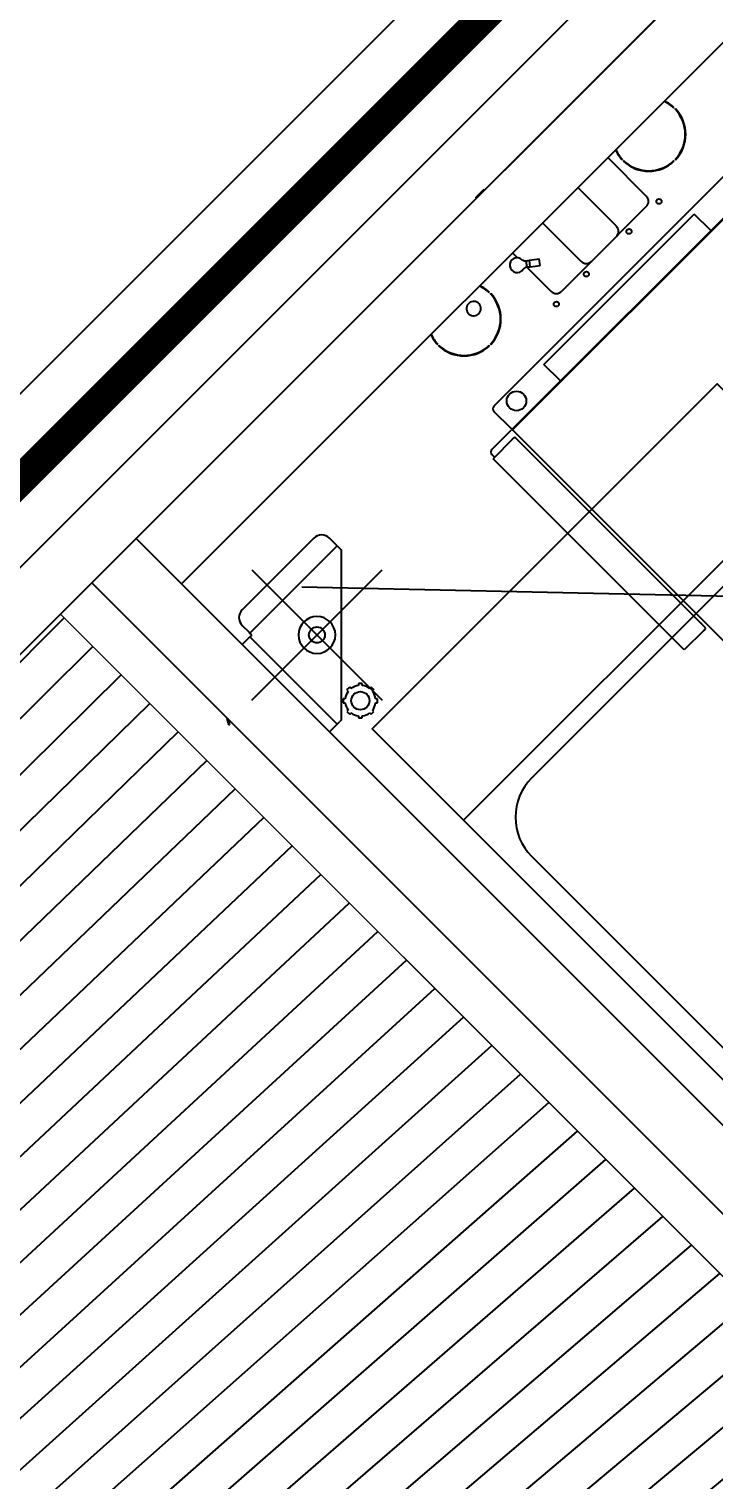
# Model space of a CAD drawing. Header units: millimetres. Extents: x 396580293 to 396624419, y 2853145456 to 2853176656.
# Drawn here: x 396593947 to 396594504, y 2853160069 to 2853161249 of the extents above; entities that cross this region are included whole.
import ezdxf

# ---------------------------------------------------------------- set-up
doc = ezdxf.new("R2010")
doc.units = ezdxf.units.MM
doc.header["$LTSCALE"] = 800
doc.header["$MEASUREMENT"] = 0
doc.linetypes.add('HIDDEN', pattern=[0.375, 0.25, -0.125])
doc.linetypes.add('STRICHPUNKT', pattern=[1, 0.5, -0.25, 0, -0.25])
for name, color, linetype, lineweight in [('260G', 2, 'Continuous', 25), ('410AB', 90, 'Continuous', 25), ('45_A-WALL_CLAD_Pen_No__100', 2, 'Continuous', 13), ('610', 4, 'STRICHPUNKT', 25)]:
    doc.layers.add(name, color=color, linetype=linetype, lineweight=lineweight)
for name, color, linetype in [('A-HATCH GYPSUM', 9, 'Continuous'), ('A-XREF', 7, 'Continuous'), ('BK FAB', 130, 'Continuous'), ('BLOCK', 3, 'Continuous'), ('DIM', 55, 'Continuous'), ('FIRELINE', 6, 'Continuous'), ('FLOORING', 61, 'Continuous')]:
    doc.layers.add(name, color=color, linetype=linetype)
doc.layers.add('L-PLINE', color=6, linetype='HIDDEN', plot=False)
doc.styles.add('ARIAL', font='arial.ttf')
doc.dimstyles.new('dim-50', dxfattribs={"dimscale": 50, "dimtxt": 2, "dimasz": 2, "dimexe": 1, "dimexo": 1, "dimgap": 1, "dimtad": 1, "dimdec": 0, "dimrnd": 5, "dimdsep": 46, "dimtxsty": 'ARIAL', "dimcen": 1, "dimdle": 1, "dimclrd": 1, "dimclre": 1, "dimclrt": 3, "dimadec": 0, "dimazin": 0, "dimtfac": 0.1, "dimtdec": 0, "dimtix": 1, "dimtmove": 1, "dimatfit": 3, "dimfxl": 1, "dimtvp": 1.5, "dimfrac": 2, "dimtolj": 1, "dimtzin": 0, "dimarcsym": 0})

# ---------------------------------------------------------------- blocks, each defined once
blk = doc.blocks.new('*D35')
at = {"layer": 'Defpoints', "color": 0, "transparency": 16777216}
for p in [(396596479.7109259, 2853164763.487658), (396596365.0799956, 2853163678.118589), (396596479.7109259, 2853163563.487659), (396596479.7109259, 2853163563.487659), (396590053.2577437, 2853157137.034474)]:
    blk.add_point(p, dxfattribs=at)
at = {"layer": 'DIM', "color": 1, "lineweight": -2, "transparency": 16777216}
blk.add_arc((396596479.7109259, 2853163563.487659), 162.1126163420246, 125.9289879321951, 189.0710120789823, dxfattribs=at)
at = {"layer": 'DIM', "color": 1, "transparency": 16777216}
for points in [[(396596379.4456835, 2853163710.611649), (396596389.7266023, 2853163678.903388), (396596479.710926, 2853163725.600275)], [(396596334.471156, 2853163545.50494), (396596304.7803221, 2853163530.353521), (396596365.0799957, 2853163448.856728)]]:
    blk.add_solid(points, dxfattribs=at)
at = {"layer": 'DIM', "color": 3, "transparency": 16777216, "insert": (396596236.5421175, 2853163664.211477), "char_height": 100, "attachment_point": 5, "rotation": 67.50000000425132, "style": 'ARIAL'}
blk.add_mtext('\\A1;135°', dxfattribs=at)
blk = doc.blocks.new('A$C285064C4')
at = {"layer": '410AB'}
for p, q in [((74.99999557541378, -4.06401777582e-05, 10027229803.09848), (74.99999557541378, 149.9999593598222, 10027229803.09848)), ((-4.4245862227e-06, 74.99995935982224, 10027229803.09848), (149.9999955754138, 74.99995935982224, 10027229803.09848))]:
    blk.add_line(p, q, dxfattribs=at)
blk.add_circle((74.99999557541378, 74.99995935982224, 10027229803.09848), 15, dxfattribs=at)

msp = doc.modelspace()

# ---------------------------------------------------------------- hatches: boundary and pattern name
at = {"layer": 'FLOORING'}
h = msp.add_hatch(dxfattribs=at)
h.set_pattern_fill('ANSI31', color=251, scale=250)
h.set_pattern_definition([(45, (0, 0), (-22.09708691207961, 22.09708691207961), [])])
h.paths.add_polyline_path([(396593972.4695406, 2853160773.403561), (396594922.36818, 2853159823.504922), (396594922.3681804, 2853159423.504921), (396594666.282554, 2853159167.419295), (396593516.3839203, 2853160317.317929)])

# ---------------------------------------------------------------- linework, layer by layer
at = {"layer": '260G'}
msp.add_line((396594300.357358, 2853160605.691102), (396594581.0842195, 2853160886.407026), dxfattribs=at)
msp.add_lwpolyline([(396595072.5138574, 2853160394.958239), (396594506.8394537, 2853160960.654684), (396594226.1125927, 2853160679.938761), (396594791.7869964, 2853160114.242315)], close=True, dxfattribs=at)
msp.add_lwpolyline([(396594546.7884588, 2853160830.899811), (396594355.8659086, 2853160639.984701, 0.4142135623730951), (396594355.8646684, 2853160576.34509), (396594716.482101, 2853160215.713606, 0.4142135623730951), (396594780.1217117, 2853160215.712366), (396594971.044262, 2853160406.627477, 0.4142135623730951), (396594971.0455017, 2853160470.267088), (396594610.4280686, 2853160830.898572, 0.4142135623730951)], format="xyb", close=True, dxfattribs=at)
at = {"layer": '45_A-WALL_CLAD_Pen_No__100'}
msp.add_line((396594922.36818, 2853159823.504922), (396593972.4695408, 2853160773.403561), dxfattribs=at)
msp.add_lwpolyline([(396593972.4695406, 2853160773.403561), (396594922.36818, 2853159823.504922), (396594922.3681804, 2853159423.504921), (396594666.282554, 2853159167.419295), (396593516.3839203, 2853160317.317929)], close=True, dxfattribs=at)
at = {"layer": '610'}
msp.add_line((396595368.7474247, 2853160769.415452), (396593997.9236398, 2853160798.857659), dxfattribs=at)
at = {"layer": 'A-HATCH GYPSUM'}
for p, q in [((396596529.7109267, 2853163542.776981), (396590829.6609899, 2853157842.727043)), ((396596629.7109266, 2853163501.355625), (396590900.3716686, 2853157772.016365))]:
    msp.add_line(p, q, dxfattribs=at)
at = {"layer": 'A-XREF'}
msp.add_lwpolyline([(396595368.7501516, 2853160769.412725), (396594668.6061979, 2853161469.556664), (396593997.9263673, 2853160798.854931), (396594698.0703216, 2853160098.710993)], close=True, dxfattribs=at)
at = {"layer": 'BK FAB'}
for p, q in [((396594033.9888124, 2853160834.917377), (396594632.5437527, 2853161433.494218)), ((396594070.935142, 2853160797.971049), (396594669.4900823, 2853161396.54789)), ((396594471.6480723, 2853161185.118528), (396594471.9309821, 2853161185.40144)), ((396594472.8502207, 2853161184.4822), (396594472.5673108, 2853161184.19929)), ((396594449.148541, 2853161113.429403), (396594417.7600703, 2853161144.817872)), ((396594429.5145354, 2853161142.984991), (396594429.7974453, 2853161143.267902)), ((396594472.5673108, 2853161143.267902), (396594472.8502212, 2853161142.984992)), ((396594524.8982601, 2853161142.343616), (396594325.1405969, 2853160942.585949)), ((396594430.7166843, 2853161142.348663), (396594430.433774, 2853161142.065753)), ((396594471.9309826, 2853161142.065753), (396594471.6480727, 2853161142.348663)), ((396594339.8130627, 2853160923.670842), (396594543.8133664, 2853161127.671151)), ((396594340.2790532, 2853160923.204852), (396594544.279357, 2853161127.205161)), ((396594424.7643013, 2853161089.023275), (396594393.3758311, 2853161120.411744)), ((396594316.8497677, 2853161118.750997), (396594309.84234, 2853161111.743568)), ((396594309.84234, 2853161111.743568), (396594310.3231721, 2853161111.262735)), ((396594316.8497677, 2853161118.750997), (396594317.3306003, 2853161118.270163)), ((396594365.7992358, 2853160976.527075), (396594488.1287079, 2853161098.856549)), ((396594404.6008143, 2853161060.396394), (396594449.148541, 2853161104.944121)), ((396594501.5637369, 2853161085.42152), (396594488.1287079, 2853161098.856549)), ((396594364.7270627, 2853161091.784863), (396594396.1155329, 2853161060.396394)), ((396594380.2165747, 2853161035.990265), (396594424.7643013, 2853161080.537993)), ((396594340.342823, 2853161067.378735), (396594344.430871, 2853161063.290687)), ((396594351.2673302, 2853161060.764286), (396594351.3074021, 2853161060.457046)), ((396594351.3074021, 2853161060.457046), (396594351.4218087, 2853161059.579864)), ((396594354.0660348, 2853161061.381424), (396594361.998848, 2853161062.416061)), ((396594354.7773466, 2853161055.927616), (396594354.0660348, 2853161061.381424)), ((396594362.7101598, 2853161056.962251), (396594361.998848, 2853161062.416061)), ((396594351.4218087, 2853161059.579864), (396594351.7594995, 2853161056.990701)), ((396594351.7594995, 2853161056.990701), (396594351.8739057, 2853161056.11352)), ((396594351.8739057, 2853161056.11352), (396594351.9139776, 2853161055.806279)), ((396594351.9152269, 2853161055.806332), (396594371.7312932, 2853161035.990265)), ((396594354.7773466, 2853161055.927616), (396594362.7101598, 2853161056.962251)), ((396594321.3878827, 2853161034.858336), (396594321.6707926, 2853161035.141246)), ((396594322.5900316, 2853161034.222008), (396594322.3071218, 2853161033.939098)), ((396594279.2543459, 2853160992.724798), (396594279.5372558, 2853160993.007709)), ((396594280.4564948, 2853160992.08847), (396594280.1735845, 2853160991.80556)), ((396594321.670793, 2853160991.80556), (396594321.3878832, 2853160992.08847)), ((396594322.3071218, 2853160993.007709), (396594322.5900321, 2853160992.724799)), ((396594379.2342653, 2853160963.092046), (396594365.7992358, 2853160976.527075)), ((396594339.1059556, 2853160924.377949), (396594325.1405969, 2853160938.343308)), ((396594337.5149656, 2853160921.372745), (396594323.5496068, 2853160907.407386)), ((396594338.2220721, 2853160922.079852), (396594337.5149656, 2853160921.372745)), ((396594338.2220721, 2853160922.079852), (396594339.1059556, 2853160922.963735)), ((396594339.8130627, 2853160923.670842), (396594339.1059556, 2853160924.377949)), ((396594339.8130627, 2853160923.670842), (396594339.4610033, 2853160923.318784)), ((396594339.8130627, 2853160923.670842), (396594340.2790532, 2853160923.204852)), ((396594658.7889352, 2853160604.694977), (396594340.2790532, 2853160923.204852)), ((396594340.3433929, 2853160915.715891), (396594324.4334903, 2853160899.805988)), ((396594340.3433929, 2853160915.715891), (396594342.1111598, 2853160917.483658)), ((396594497.6746531, 2853160761.920168), (396594342.1111598, 2853160917.483658)), ((396594323.5496068, 2853160903.164746), (396594325.670927, 2853160901.043425)), ((396594479.996984, 2853160744.242498), (396594324.4334903, 2853160899.805988)), ((396594034.8726959, 2853160834.033494), (396594033.9888124, 2853160834.917377)), ((396594733.18923, 2853160135.716975), (396594034.9434066, 2853160833.962784)), ((396594178.5781703, 2853160835.256954), (396594120.30584, 2853160776.984623)), ((396594197.6700535, 2853160828.892993), (396594126.6698012, 2853160757.892739)), ((396594196.9629469, 2853160829.6001), (396594191.3060923, 2853160835.256954)), ((396594197.6700535, 2853160828.892993), (396594196.9629469, 2853160829.6001)), ((396594197.6700535, 2853160828.892993), (396594199.7913737, 2853160826.771673)), ((396594199.7913737, 2853160826.771673), (396594201.2055874, 2853160825.357459)), ((396594201.2055888, 2853160687.499594), (396594201.2055874, 2853160825.357459)), ((396594494.4983296, 2853160765.803598), (396594494.1447759, 2853160765.450045)), ((396594120.3058405, 2853160764.256701), (396594125.9626951, 2853160758.599847)), ((396594125.9626946, 2853160754.257205), (396594120.3058405, 2853160748.600351)), ((396594126.6698017, 2853160754.964312), (396594125.9626946, 2853160754.257205)), ((396594125.9626951, 2853160758.599847), (396594126.6698012, 2853160757.892739)), ((396594128.0840149, 2853160756.478526), (396594126.6698012, 2853160757.892739)), ((396594128.0840149, 2853160756.378525), (396594126.6698017, 2853160754.964312)), ((396594126.6698017, 2853160754.964312), (396594197.6700549, 2853160683.96406)), ((396594495.9068861, 2853160760.1524), (396594479.996984, 2853160744.242498)), ((396594495.8998151, 2853160760.14533), (396594495.9068866, 2853160760.138259)), ((396594495.9068861, 2853160760.1524), (396594497.6746531, 2853160761.920168)), ((396594495.9068866, 2853160760.138259), (396594496.6210642, 2853160760.852437)), ((396594205.5811868, 2853160711.619424), (396594206.649476, 2853160710.551134)), ((396594208.8812919, 2853160712.78295), (396594207.813003, 2853160713.85124)), ((396594214.9553618, 2853160716.809703), (396594214.9553618, 2853160715.298912)), ((396594218.1116261, 2853160715.298912), (396594218.1116266, 2853160716.809702)), ((396594225.2539854, 2853160713.85124), (396594224.1856961, 2853160712.782951)), ((396594226.417512, 2853160710.551135), (396594227.4858012, 2853160711.619424)), ((396594204.1335144, 2853160704.477065), (396594202.622725, 2853160704.477065)), ((396594202.622725, 2853160701.3208), (396594204.1335144, 2853160701.3208)), ((396594206.6494765, 2853160695.246731), (396594205.5811872, 2853160694.178441)), ((396594227.4858017, 2853160694.178442), (396594226.417512, 2853160695.246731)), ((396594230.444263, 2853160704.477065), (396594228.9334741, 2853160704.477065)), ((396594228.9334741, 2853160701.3208), (396594230.4442635, 2853160701.3208)), ((396594109.5568829, 2853160683.664181), (396594108.2330565, 2853160688.548244)), ((396594108.5848379, 2853160688.196463), (396594109.9086642, 2853160683.312399)), ((396594109.8149495, 2853160683.218685), (396594109.9086642, 2853160683.312399)), ((396594191.3060937, 2853160677.600099), (396594196.9629483, 2853160683.256954)), ((396594196.9629483, 2853160683.256954), (396594197.6700549, 2853160683.96406)), ((396594197.6700549, 2853160683.96406), (396594199.7913752, 2853160686.085381)), ((396594201.2055888, 2853160687.499594), (396594199.7913752, 2853160686.085381)), ((396594207.813003, 2853160691.946625), (396594208.8812928, 2853160693.014915)), ((396594214.9553623, 2853160690.498953), (396594214.9553618, 2853160688.988164)), ((396594218.1116266, 2853160688.988164), (396594218.1116266, 2853160690.498953)), ((396594224.1856961, 2853160693.014915), (396594225.2539854, 2853160691.946625))]:
    msp.add_line(p, q, dxfattribs=at)
for centre, radius in [((396594459.4723, 2853161109.186762), 2.099999999999998), ((396594435.0880599, 2853161084.780634), 2.099999999999998), ((396594400.3581738, 2853161050.072635), 2.099999999999998), ((396594375.9739337, 2853161025.666507), 2.099999999999998), ((396594343.525373, 2853160946.82859), 7.950000000000001), ((396594181.2055879, 2853160756.428526), 6.50000000000002), ((396594216.533494, 2853160702.898932), 7.400000000000062)]:
    msp.add_circle(centre, radius, dxfattribs=at)
for centre, radius, start, end in [((396594451.1823783, 2853161163.733595), 29.60000000000018, 46.25828877644533, 65.2601700175259), ((396594451.1823783, 2853161163.733595), 29.9999999999993, 46.24150668928706, 64.97844878989798), ((396594451.1823783, 2853161163.733595), 29.59999999999992, 316.2582793315585, 43.74171122340725), ((396594451.1823783, 2853161163.733595), 30.00000000000003, 316.2414968229001, 43.75850317709981), ((396594451.1823783, 2853161163.733595), 29.99999999999916, 205.0215635883967, 223.7585031770998), ((396594451.1823783, 2853161163.733595), 29.60000000000018, 204.7398299824741, 223.7417112234072), ((396594451.1823783, 2853161163.733595), 29.9999999999999, 226.2415066892871, 313.7584933107129), ((396594451.1823783, 2853161163.733595), 29.59999999999995, 226.2582887764453, 313.7417112235547), ((396594444.9059005, 2853161109.186763), 5.999999999999936, 315.0000096594198, 44.99999034058014), ((396594420.5216603, 2853161084.780634), 6.000000000000078, 315.0000096594198, 44.99999034058014), ((396594344.0551333, 2853161057.302463), 6.000000000000012, 47.97246114823678, 326.8892356157256), ((396594350.7500119, 2853161064.730694), 4.00000000000001, 227.9724611482368, 277.4308449438136), ((396594400.3581738, 2853161064.639034), 6.000000000000079, 224.9999903405802, 315.0000096594198), ((396594352.4312958, 2853161051.839872), 4.000000000000006, 97.43084494381355, 146.8892356157256), ((396594300.9221888, 2853161013.473403), 29.60000000000036, 46.25828877644533, 65.2601700175259), ((396594300.9221888, 2853161013.473403), 29.99999999999987, 46.24150668928706, 64.97844878989798), ((396594308.6997948, 2853161021.947124), 5.90000000000006, 324.2774897422187, 317.9813405410864), ((396594300.9221888, 2853161013.473403), 29.59999999999992, 316.2582793315585, 43.74171122340725), ((396594300.9221888, 2853161013.473403), 30.00000000000003, 316.2414968229001, 43.75850317709981), ((396594375.9739337, 2853161040.232906), 6.000000000000079, 224.9999903405802, 315.0000096594198), ((396594308.6997948, 2853161021.947124), 5.900000000001128, 317.9813405410864, 324.2774897422187), ((396594300.9221888, 2853161013.473403), 29.60000000000011, 204.7398299824741, 223.7417112234072), ((396594300.9221888, 2853161013.473403), 29.99999999999899, 205.0215635883967, 223.7585031770998), ((396594300.9221888, 2853161013.473403), 29.9999999999999, 226.2415066892871, 313.7584933107129), ((396594300.9221888, 2853161013.473403), 29.59999999999995, 226.2582887764453, 313.7417112235547), ((396594327.2619171, 2853160940.464628), 3, 135.0000096594198, 224.9999903405802), ((396594325.670927, 2853160905.286065), 2.999999999999965, 135.0000096594198, 224.9999903405802), ((396594184.9421315, 2853160828.892993), 9.000000000000083, 44.99999034058014, 135.0000096594198), ((396594126.6698012, 2853160770.620661), 9.000000000000101, 135.0000096594198, 224.9999903405802), ((396594216.533494, 2853160702.898932), 12.49999999999998, 142.2529897309533, 172.7470101315001), ((396594216.533494, 2853160702.898932), 13.99999999999991, 128.5276465835211, 141.4723427298062), ((396594216.533494, 2853160702.898932), 12.49999999999997, 97.25297631739414, 127.7470210705024), ((396594216.533494, 2853160702.898932), 13.99999999999984, 83.52765732513342, 96.47234267485364), ((396594216.533494, 2853160702.898932), 12.5, 52.25297892949757, 82.74702368260586), ((396594216.533494, 2853160702.898932), 13.9999999999999, 38.52765727019377, 51.47235341647887), ((396594216.533494, 2853160702.898932), 12.5, 7.252989868499852, 37.74701026904673), ((396594216.533494, 2853160702.898932), 13.99999999999984, 173.5276437517704, 186.4723562482295), ((396594216.533494, 2853160702.898932), 12.49999999999997, 187.2529898684998, 217.7470102690467), ((396594216.533494, 2853160702.898932), 13.9999999999999, 218.5276572701938, 231.4723534164789), ((396594216.533494, 2853160702.898932), 13.9999999999999, 308.5276465835212, 321.4723427298062), ((396594216.533494, 2853160702.898932), 12.5, 322.2529897309533, 352.7470101315001), ((396594216.533494, 2853160702.898932), 13.99999999999984, 353.5276437517704, 6.472356248229571), ((396594110.5220566, 2853160683.925791), 1.000000000000029, 195.1656461681221, 224.9999903405802), ((396594216.533494, 2853160702.898932), 12.49999999999998, 232.2529789294976, 262.7470236826058), ((396594216.533494, 2853160702.898932), 13.99999999999983, 263.5276573251463, 276.4723426748666), ((396594216.533494, 2853160702.898932), 12.50000000000002, 277.2529763173941, 307.7470210705024)]:
    msp.add_arc(centre, radius, start, end, dxfattribs=at)
at = {"layer": 'BK FAB', "extrusion": (0, 0, -1)}
msp.add_ellipse((396594110.5220566, 2853160683.925791), major_axis=(0.965173554593192, 0.2616104633473458), ratio=0.6552756449415308, start_param=2.422645433844099, end_param=3.141592566433031, dxfattribs=at)
at = {"layer": 'BK FAB'}
for points in [[(396594351.2673302, 2853161060.764286), (396594352.2002316, 2853161060.97), (396594353.1331329, 2853161061.175712), (396594354.0660348, 2853161061.381424)], [(396594351.9139776, 2853161055.806279), (396594352.868434, 2853161055.846724), (396594353.8228908, 2853161055.88717), (396594354.7773466, 2853161055.927616)], [(396594126.6698012, 2853160757.892739), (396594126.6969704, 2853160757.919909), (396594126.7376046, 2853160757.933614), (396594126.7914491, 2853160757.934109)]]:
    msp.add_open_spline(points, degree=3, dxfattribs=at)
at = {"layer": 'BLOCK'}
msp.add_line((396590194.6791002, 2853156995.613119), (396596679.7109262, 2853163480.644947), dxfattribs=at)
at = {"layer": 'FIRELINE', "linetype": 'HIDDEN', "ltscale": 3, "const_width": 25}
msp.add_lwpolyline([(396590865.0163292, 2853157807.371704), (396596579.7109267, 2853163522.066303)], dxfattribs=at)
at = {"layer": 'L-PLINE', "linetype": 'Continuous'}
msp.add_lwpolyline([(396590865.0163292, 2853157807.371704), (396596579.7109267, 2853163522.066303), (396596579.7109267, 2853164963.487659)], dxfattribs=at)

# ---------------------------------------------------------------- block references
at = {"extrusion": (0, 0, -1), "zscale": -1, "rotation": 134.9999993867911}
for p in [(-396594075.1396026, 2853160756.4285, 10027229803.09848), (-396594497.0730662, 2853160334.495045, 10027229803.09848)]:
    msp.add_blockref('A$C285064C4', p, dxfattribs=at)

# ---------------------------------------------------------------- dimensions: what is measured, and where the dimension line sits
at = {"layer": 'DIM'}
dim = msp.add_angular_dim_2l(base=(396596365.0799956, 2853163678.118589), line1=((396596479.7109262, 2853163563.487659), (396596479.7109262, 2853164763.487659)), line2=((396590053.2577439, 2853157137.034475), (396596479.7109262, 2853163563.487659)), dimstyle='dim-50', dxfattribs=at)
dim.commit()
dim.dimension.update_dxf_attribs({"geometry": '*D35', "text_midpoint": (396596236.5421176, 2853163664.211477)})

doc.saveas('drawing.dxf')
